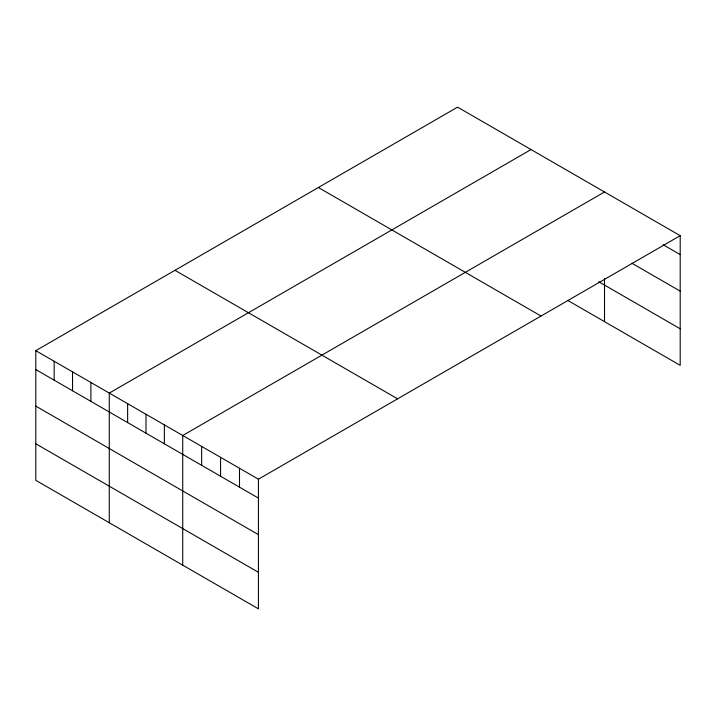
<?xml version="1.0" encoding="UTF-8"?>
<svg xmlns="http://www.w3.org/2000/svg" width="716" height="716" viewBox="0 0 716 716"><rect width="100%" height="100%" fill="white"/><g stroke="black" fill="none" stroke-linecap="round" stroke-linejoin="round"><path stroke-width="1.07" d="M680.2 235.68L258.422 479.192L258.422 608.851L35.8 480.32L35.8 350.661L457.578 107.149L680.2 235.68L680.2 365.339L567.77 300.434M531.039 149.563L109.271 393.075L109.271 522.734M604.51 191.986L182.732 435.489L182.732 565.148M663.168 244.756L680.2 254.583M631.942 263.273L680.2 291.135M598.71 281.737L680.2 328.787M318.387 187.511L541.019 316.042M174.981 270.308L397.613 398.839M35.8 350.661L258.422 479.192M35.8 369.563L258.422 498.094M35.8 406.115L258.422 534.646M35.8 443.768L258.422 572.299M604.51 278.443L604.51 321.636M239.502 468.264L239.502 487.175M220.582 457.345L220.582 476.247M201.652 446.417L201.652 465.319M164.367 424.892L164.367 443.795M146.001 414.287L146.001 433.189M127.636 403.681L127.636 422.583M90.896 382.469L90.896 401.381M72.531 371.873L72.531 390.775M54.165 361.267L54.165 380.169"/></g></svg>
